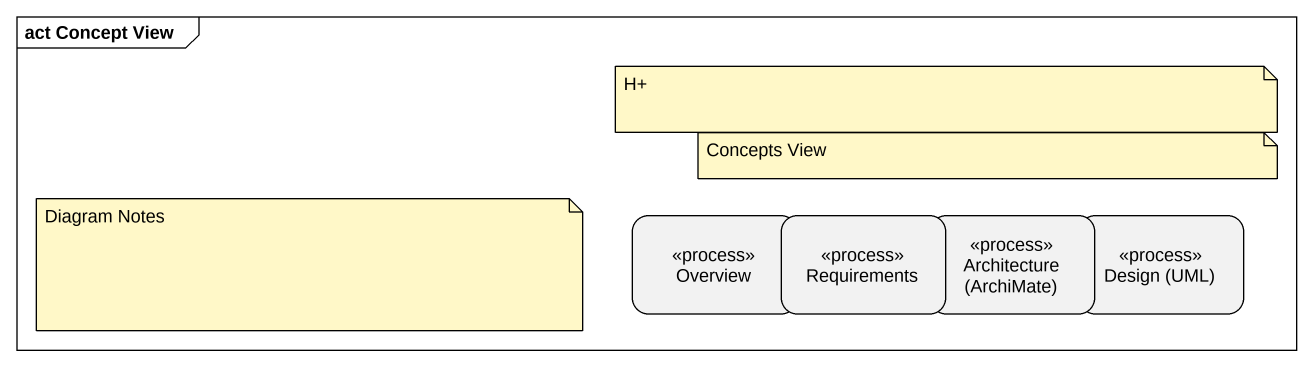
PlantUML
@startuml
mainframe act Concept View
hide empty description
state Overview <<process>>
state Requirements <<process>>
state "Architecture (ArchiMate)" as Architecture_ArchiMate <<process>>
state "Design (UML)" as Design_UML <<process>>
note as N1
  H+
end note
note as N2
  Concepts View
end note
note as N3
  Diagram Notes
end note
@enduml
